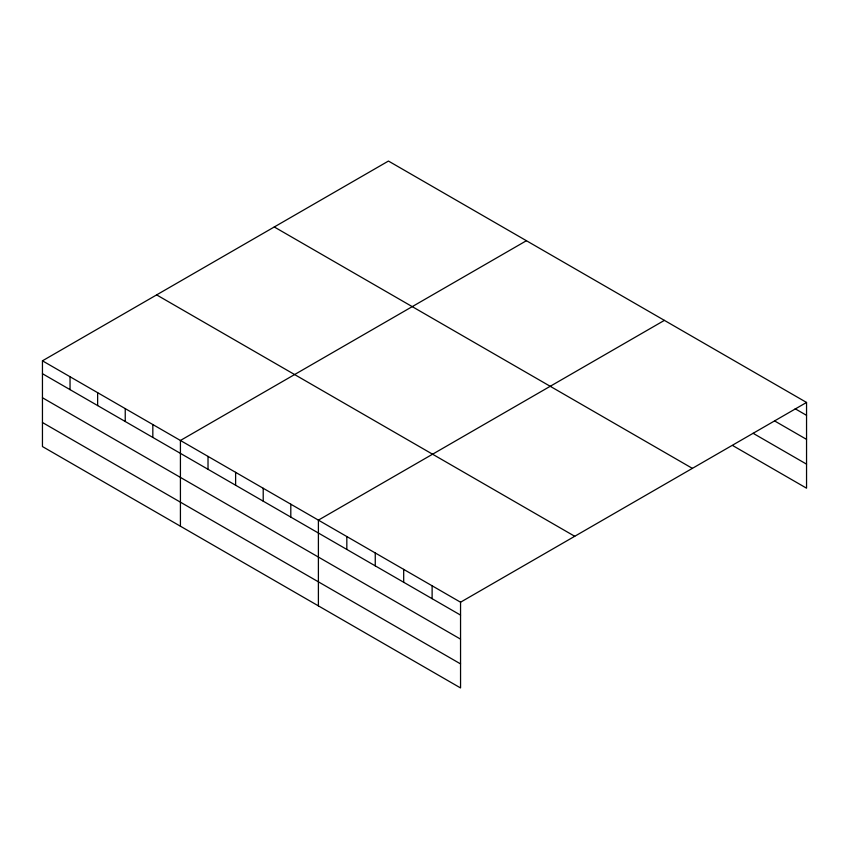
<?xml version="1.0" encoding="UTF-8"?>
<svg xmlns="http://www.w3.org/2000/svg" width="849" height="849" viewBox="0 0 849 849"><rect width="100%" height="100%" fill="white"/><g stroke="black" fill="none" stroke-linecap="round" stroke-linejoin="round"><path stroke-width="1.27" d="M42.45 360.814L460.551 602.206L460.551 687.945L42.45 446.553L42.45 360.814L388.449 161.055L806.55 402.447L806.55 488.186L732.634 445.513M526.422 240.713L180.423 440.472L180.423 526.221M664.396 320.37L318.396 520.129L318.396 605.878M460.551 602.206L806.55 402.447M795.173 408.772L806.55 415.341M774.712 420.998L806.55 439.379M753.095 433.287L806.55 464.148M274.269 226.97L692.37 468.361M156.63 294.89L574.731 536.281M42.45 373.709L460.551 615.101M42.45 397.746L460.551 639.138M42.45 422.515L460.551 663.907M432.12 585.789L432.12 598.683M403.689 569.371L403.689 582.265M375.258 552.954L375.258 565.848M346.827 536.547L346.827 549.441M290.804 504.2L290.804 517.094M263.211 488.271L263.211 501.165M235.619 472.331L235.619 485.225M208.016 456.401L208.016 469.295M152.831 424.542L152.831 437.437M125.238 408.602L125.238 421.497M97.635 392.673L97.635 405.567M70.043 376.744L70.043 389.638"/></g></svg>
